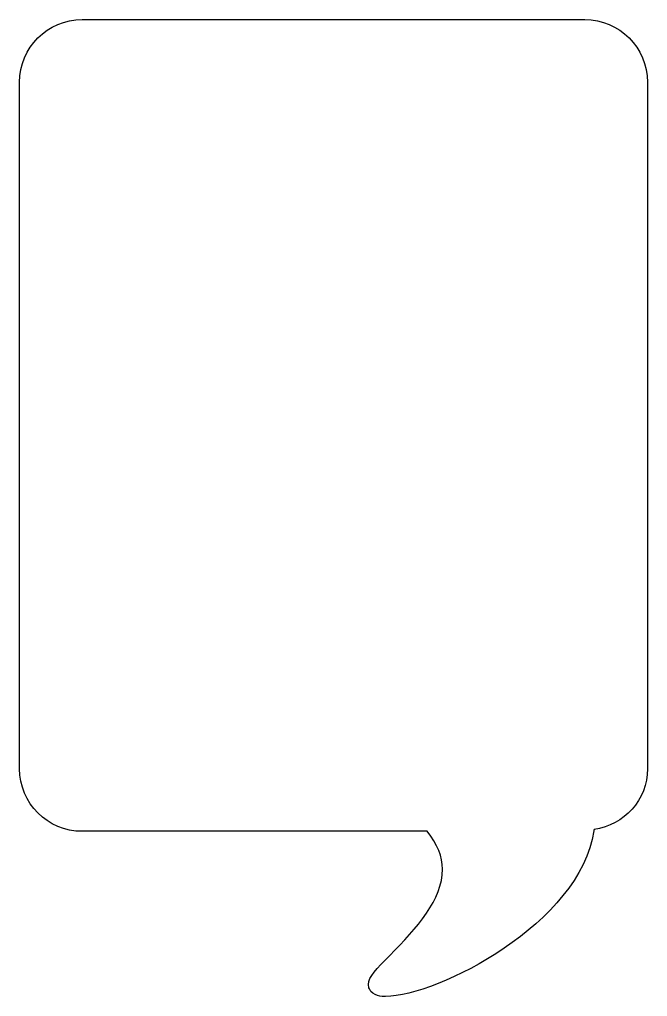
# Model space of a CAD drawing. Header units: centimetres. Extents: x -6.2 to 6.2, y -9.7 to 9.7.
import ezdxf

# ---------------------------------------------------------------- set-up
doc = ezdxf.new("R2010")
doc.units = ezdxf.units.CM
doc.header["$MEASUREMENT"] = 0
doc.layers.add('Camada 1', color=7, linetype='Continuous')

msp = doc.modelspace()

# ---------------------------------------------------------------- linework, layer by layer
at = {"layer": 'Camada 1'}
msp.add_open_spline([(-4.99192, 9.70232), (-5.67761, 9.70232), (-6.23522, 9.14461), (-6.23522, 8.45891), (-6.23522, 8.45891), (-6.23522, 8.45891), (-6.23522, -5.17872), (-6.23522, -5.17872), (-6.23522, -5.17872), (-6.23522, -5.86439), (-5.67761, -6.42231), (-4.99192, -6.42231), (-4.99192, -6.42231), (-4.99192, -6.42231), (1.69754, -6.42231), (1.85909, -6.42231), (1.85909, -6.42231), (2.06663, -6.67747), (2.1649, -6.92957), (2.1649, -7.17703), (2.1649, -7.17703), (2.1649, -7.77142), (1.66251, -8.34257), (1.11985, -8.88706), (1.11985, -8.88706), (0.8573, -9.15059), (0.69427, -9.31404), (0.69427, -9.4661), (0.69427, -9.4661), (0.69427, -9.4946), (0.69993, -9.5224), (0.71176, -9.55032), (0.71176, -9.55032), (0.77473, -9.70235), (0.97026, -9.70235), (1.03423, -9.70235), (1.03423, -9.70235), (2.06526, -9.70235), (4.90424, -8.24394), (5.17059, -6.41331), (5.17059, -6.41331), (5.17059, -6.41331), (5.17292, -6.39593), (5.17392, -6.38823), (5.17392, -6.38823), (5.7754, -6.29735), (6.23524, -5.80141), (6.23524, -5.17871), (6.23524, -5.17871), (6.23524, -5.17871), (6.23525, 8.45891), (6.23525, 8.45891), (6.23525, 8.45891), (6.23522, 9.14461), (5.67732, 9.70232), (4.99142, 9.70232), (4.99142, 9.70232), (4.99142, 9.70232), (-4.99192, 9.70232), (-4.99192, 9.70232)], degree=3, knots=[0, 0, 0, 0, 0.0625, 0.0625, 0.0625, 0.0625, 0.125, 0.125, 0.125, 0.125, 0.1875, 0.1875, 0.1875, 0.1875, 0.25, 0.25, 0.25, 0.25, 0.3125, 0.3125, 0.3125, 0.3125, 0.375, 0.375, 0.375, 0.375, 0.4375, 0.4375, 0.4375, 0.4375, 0.5, 0.5, 0.5, 0.5, 0.5625, 0.5625, 0.5625, 0.5625, 0.625, 0.625, 0.625, 0.625, 0.6875, 0.6875, 0.6875, 0.6875, 0.75, 0.75, 0.75, 0.75, 0.8125, 0.8125, 0.8125, 0.8125, 0.875, 0.875, 0.875, 0.875, 1, 1, 1, 1], dxfattribs=at)

doc.saveas('drawing.dxf')
